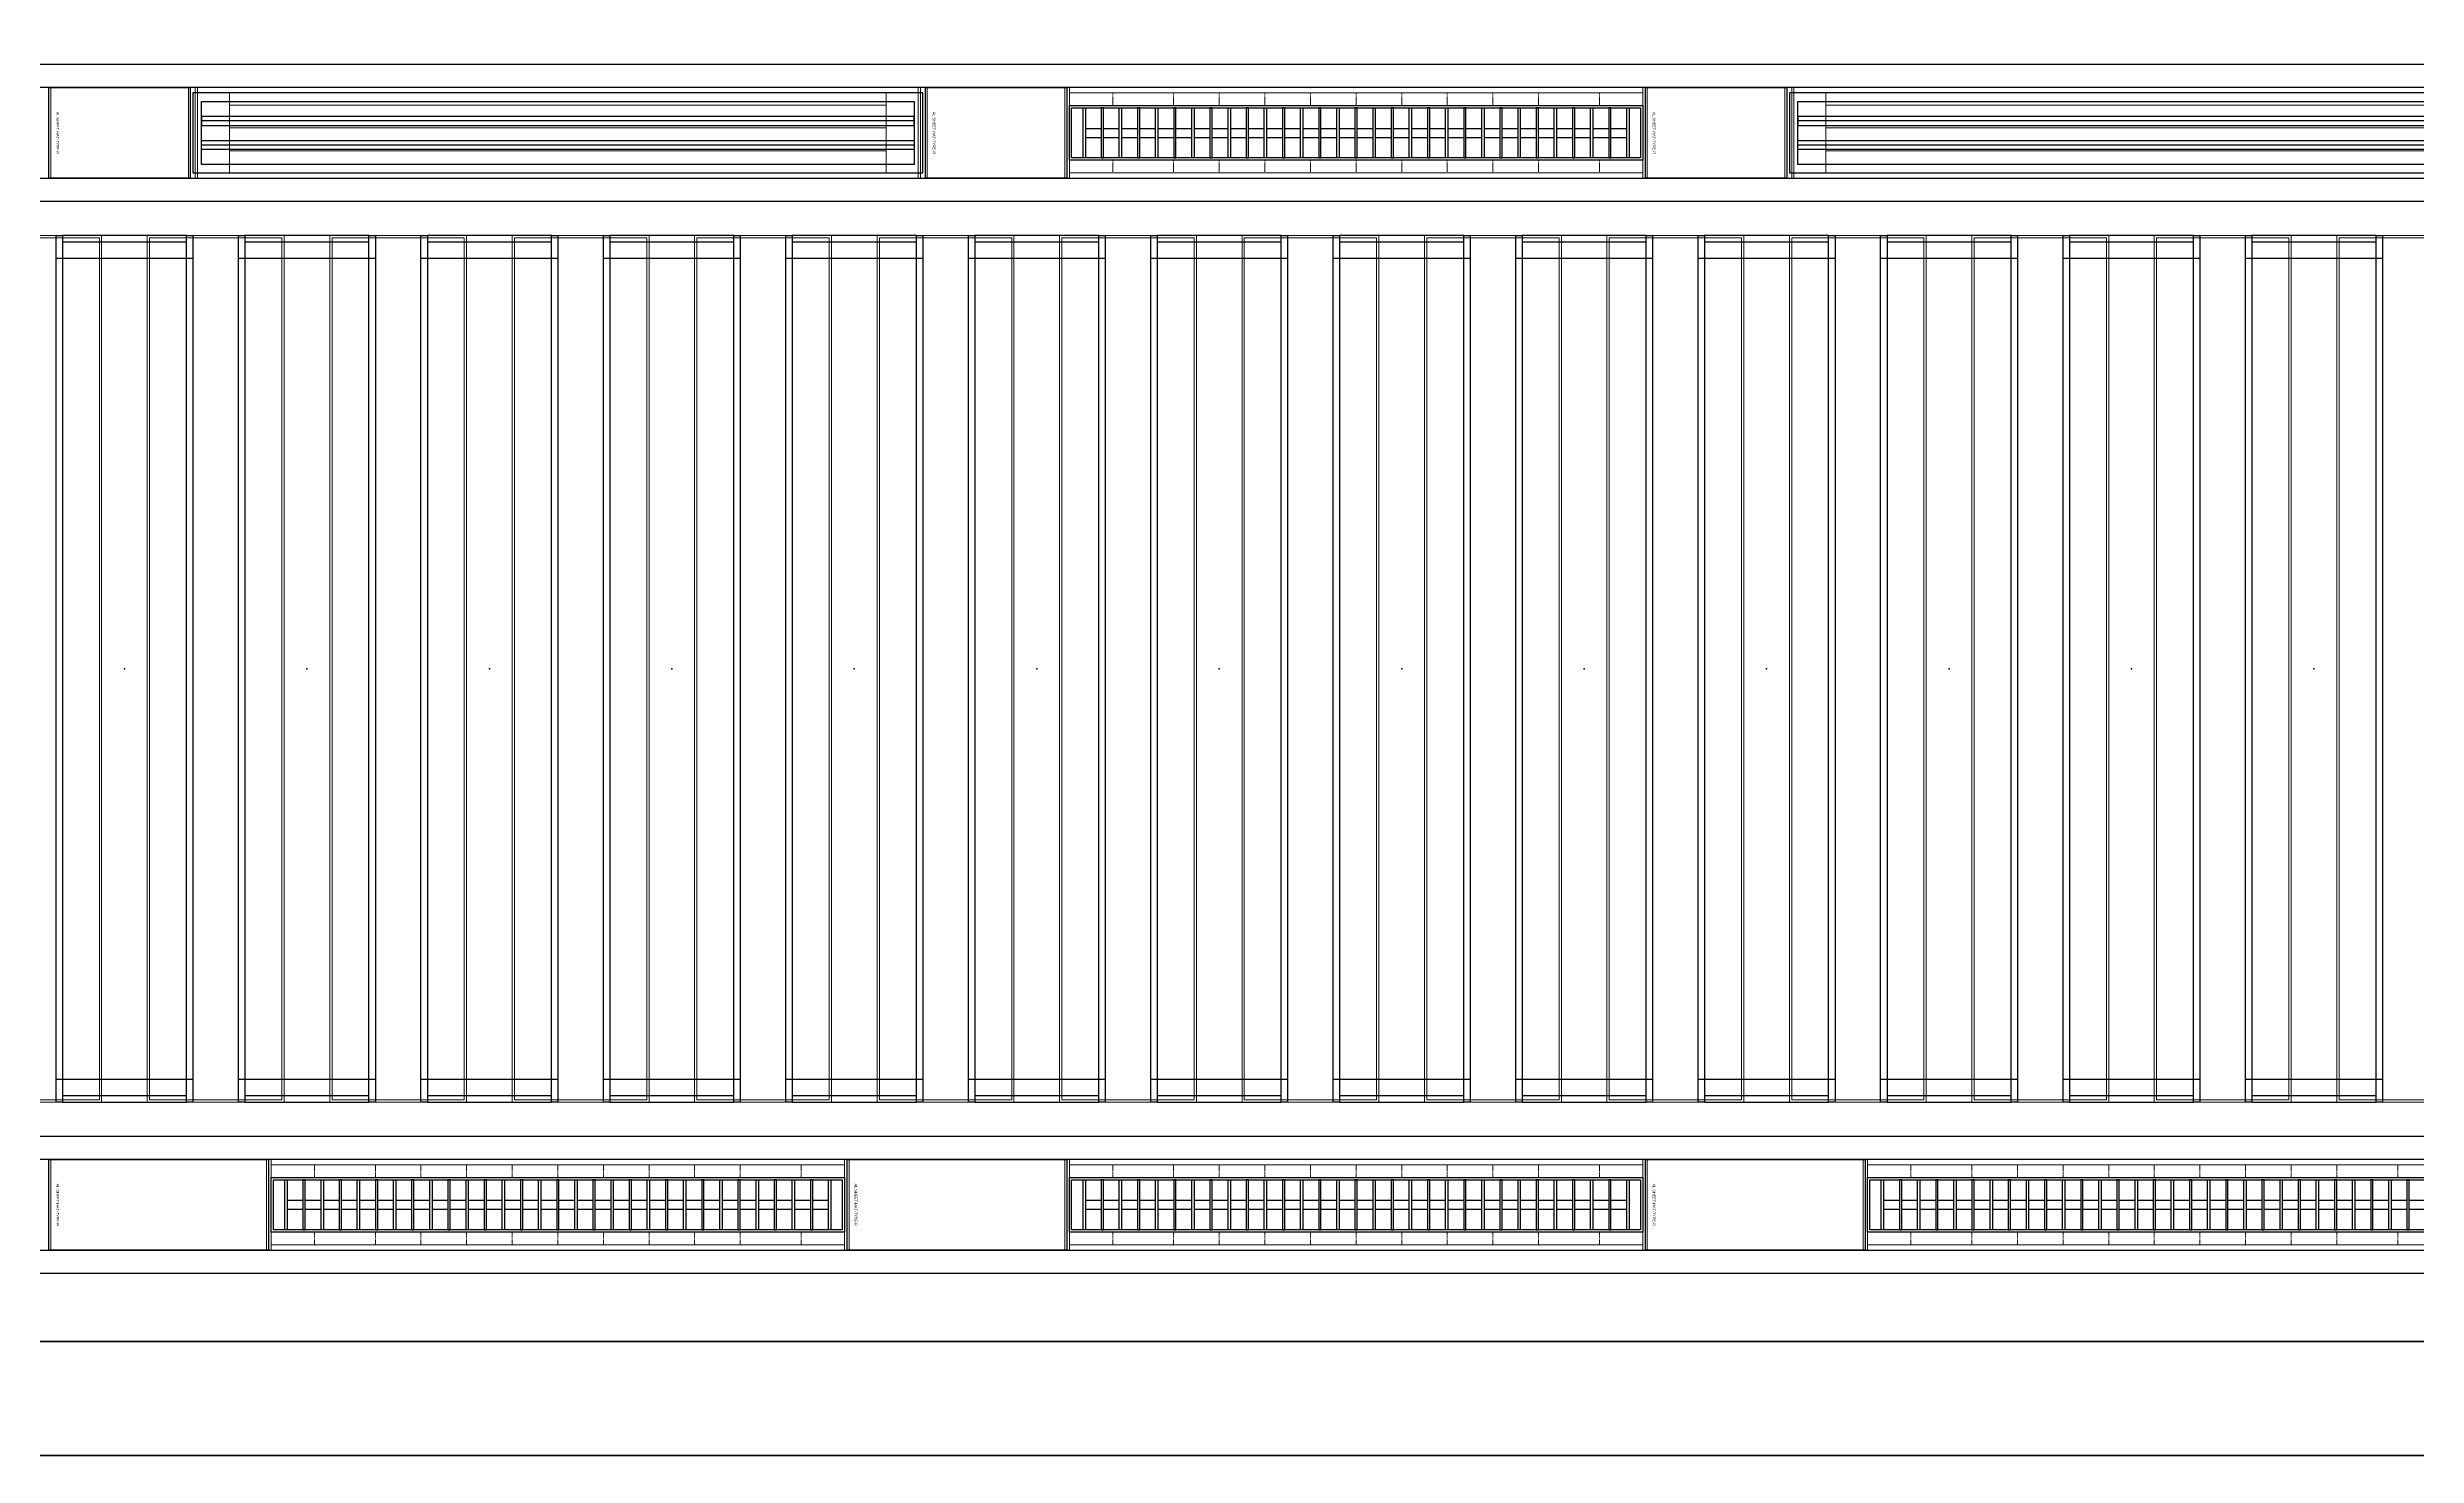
# Model space of a CAD drawing. Header units: millimetres. Extents: x 813027 to 1148939, y -931049 to -10.
# Drawn here: x 1016771 to 1021965, y -114885 to -111798 of the extents above; entities that cross this region are included whole.
import ezdxf
from ezdxf.enums import TextEntityAlignment as Align

# ---------------------------------------------------------------- set-up
doc = ezdxf.new("R2010")
doc.units = ezdxf.units.MM
doc.linetypes.add('DPA_Hidden 50', pattern=[3, 2, -1])
for name, color, linetype in [('000 - WIPEOUT', 250, 'Continuous'), ('001 - ASCESSORIES', 1, 'Continuous'), ('A04_TUBE SERIES', 2, 'Continuous'), ('A11_ALU.SOLID SHEET', 7, 'Continuous')]:
    doc.layers.add(name, color=color, linetype=linetype)
doc.layers.add('A-GLAZ-CURT', color=2, linetype='Continuous', lineweight=9)
doc.layers.add('WALL-E', color=2, linetype='Continuous', lineweight=25)

# ---------------------------------------------------------------- blocks, each defined once
blk = doc.blocks.new('DPA_CP_Metal Ceiling Panel - Vertical Panel with Gap-13988918-4160 - LOWER PLATFORM LEVEL - REFLECTED CEILING GENERAL PLAN')
at = {"layer": 'A-GLAZ-CURT'}
for p, q in [((994596.3, -114111.8), (994596.3, -112211.8)), ((994596.3, -112211.8), (994896.3, -112211.8)), ((994596.3, -114111.8), (994596.3, -112211.8)), ((994596.3, -112211.8), (994896.3, -112211.8)), ((994896.3, -112211.8), (994596.3, -112211.8)), ((994596.3, -112211.8), (994596.3, -114111.8)), ((994896.3, -112211.8), (994596.3, -112211.8)), ((994596.3, -112211.8), (994596.3, -114111.8)), ((994596.3, -114111.8), (994596.3, -112211.8)), ((994596.3, -112211.8), (994896.3, -112211.8)), ((994601.3, -114106.8), (994601.3, -112216.8)), ((994601.3, -112216.8), (994891.3, -112216.8)), ((994891.3, -112216.8), (994891.3, -114106.8)), ((994896.3, -114111.8), (994896.3, -112211.8)), ((994896.3, -112211.8), (994896.3, -114111.8)), ((994896.3, -114111.8), (994896.3, -112211.8)), ((994896.3, -114111.8), (994896.3, -112211.8)), ((994896.3, -112211.8), (994896.3, -114111.8)), ((994596.3, -114111.8), (994896.3, -114111.8)), ((994896.3, -114111.8), (994596.3, -114111.8)), ((994596.3, -114111.8), (994896.3, -114111.8)), ((994596.3, -114111.8), (994896.3, -114111.8)), ((994896.3, -114111.8), (994596.3, -114111.8)), ((994601.3, -114106.8), (994891.3, -114106.8))]:
    blk.add_line(p, q, dxfattribs=at)
blk = doc.blocks.new('DPA_CP_Metal Ceiling Panel - Horizontal with Gap-V10-4160 - LOWER PLATFORM LEVEL - REFLECTED CEILING GENERAL PLAN')
at = {"layer": 'A-GLAZ-CURT'}
for p, q in [((1016779.8, -114474.3), (1016779.8, -114199.3)), ((1016779.8, -114199.3), (1017262.8, -114199.3)), ((1016779.8, -114474.3), (1016779.8, -114199.3)), ((1017262.8, -114199.3), (1016779.8, -114199.3)), ((1016779.8, -114199.3), (1016779.8, -114474.3)), ((1016779.8, -114199.3), (1016779.8, -114474.3)), ((1016779.8, -114474.3), (1016779.8, -114199.3)), ((1016779.8, -114199.3), (1017262.8, -114199.3)), ((1016782.5, -114199.3), (1017262.8, -114199.3)), ((1017262.8, -114199.3), (1016782.5, -114199.3)), ((1016784.8, -114469.3), (1016784.8, -114204.3)), ((1016784.8, -114204.3), (1017257.8, -114204.3)), ((1017257.8, -114204.3), (1017257.8, -114469.3)), ((1017262.8, -114474.3), (1017262.8, -114199.3)), ((1017262.8, -114199.3), (1017262.8, -114474.3)), ((1017262.8, -114474.3), (1017262.8, -114199.3)), ((1017262.8, -114474.3), (1017262.8, -114199.3)), ((1017262.8, -114199.3), (1017262.8, -114474.3)), ((1016779.8, -114474.3), (1017262.8, -114474.3)), ((1016779.8, -114474.3), (1017262.8, -114474.3)), ((1017262.8, -114474.3), (1016779.8, -114474.3)), ((1017262.8, -114474.3), (1016782.5, -114474.3)), ((1016782.5, -114474.3), (1017262.8, -114474.3)), ((1016784.8, -114469.3), (1017257.8, -114469.3))]:
    blk.add_line(p, q, dxfattribs=at)
blk = doc.blocks.new('DPA_CP_Metal Ceiling Luminaire1 - Linear Luminaire 2-14739897-4160 - LOWER PLATFORM LEVEL - REFLECTED CEILING GENERAL PLAN')
at = {"layer": 'A-GLAZ-CURT'}
for p, q in [((901767.8, -114474.3), (901767.8, -114199.3)), ((901767.8, -114199.3), (903024.8, -114199.3)), ((901767.8, -114199.3), (901767.8, -114474.3)), ((903024.8, -114199.3), (901767.8, -114199.3)), ((901767.8, -114199.3), (903024.8, -114199.3)), ((903024.8, -114199.3), (903024.8, -114474.3)), ((903024.8, -114474.3), (903024.8, -114199.3)), ((901767.8, -114249.3), (901767.8, -114474.3)), ((901767.8, -114249.3), (903024.8, -114249.3)), ((903024.8, -114249.3), (903024.8, -114474.3)), ((901767.8, -114424.3), (903024.8, -114424.3)), ((903024.8, -114474.3), (901767.8, -114474.3)), ((903024.8, -114474.3), (901767.8, -114474.3)), ((901767.8, -114474.3), (903024.8, -114474.3))]:
    blk.add_line(p, q, dxfattribs=at)
at = {"layer": 'A-GLAZ-CURT', "linetype": 'DPA_Hidden 50'}
for p, q in [((901862.8, -114249.3), (901862.8, -114424.3)), ((901996.3, -114249.3), (901996.3, -114424.3)), ((902096.3, -114249.3), (902096.3, -114424.3)), ((902196.3, -114249.3), (902196.3, -114424.3)), ((902296.3, -114249.3), (902296.3, -114424.3)), ((902396.3, -114249.3), (902396.3, -114424.3)), ((902496.3, -114249.3), (902496.3, -114424.3)), ((902596.3, -114249.3), (902596.3, -114424.3)), ((902696.3, -114249.3), (902696.3, -114424.3)), ((902796.3, -114249.3), (902796.3, -114424.3)), ((902929.8, -114249.3), (902929.8, -114424.3))]:
    blk.add_line(p, q, dxfattribs=at)
blk = doc.blocks.new('DPA_CP_Metal Ceiling Panel - Horizontal with Gap-20306943-4160 - LOWER PLATFORM LEVEL - REFLECTED CEILING GENERAL PLAN')
at = {"layer": 'A-GLAZ-CURT'}
for p, q in [((910029.8, -114474.3), (910029.8, -114199.3)), ((910029.8, -114199.3), (910512.8, -114199.3)), ((910029.8, -114474.3), (910029.8, -114199.3)), ((910029.8, -114199.3), (910512.8, -114199.3)), ((910512.8, -114199.3), (910029.8, -114199.3)), ((910029.8, -114199.3), (910029.8, -114474.3)), ((910512.8, -114199.3), (910029.8, -114199.3)), ((910029.8, -114199.3), (910029.8, -114474.3)), ((910029.8, -114474.3), (910029.8, -114199.3)), ((910029.8, -114199.3), (910512.8, -114199.3)), ((910034.8, -114469.3), (910034.8, -114204.3)), ((910034.8, -114204.3), (910507.8, -114204.3)), ((910507.8, -114204.3), (910507.8, -114469.3)), ((910512.8, -114474.3), (910512.8, -114199.3)), ((910512.8, -114199.3), (910512.8, -114474.3)), ((910512.8, -114474.3), (910512.8, -114199.3)), ((910512.8, -114474.3), (910512.8, -114199.3)), ((910512.8, -114199.3), (910512.8, -114474.3)), ((910029.8, -114474.3), (910512.8, -114474.3)), ((910512.8, -114474.3), (910029.8, -114474.3)), ((910029.8, -114474.3), (910512.8, -114474.3)), ((910029.8, -114474.3), (910512.8, -114474.3)), ((910512.8, -114474.3), (910029.8, -114474.3)), ((910034.8, -114469.3), (910507.8, -114469.3))]:
    blk.add_line(p, q, dxfattribs=at)
blk = doc.blocks.new('DPA_CP_Metal Ceiling Panel - Horizontal with Gap-V16-4160 - LOWER PLATFORM LEVEL - REFLECTED CEILING GENERAL PLAN')
at = {"layer": 'A-GLAZ-CURT'}
for p, q in [((1016779.8, -112124.3), (1016779.8, -111849.3)), ((1016779.8, -111849.3), (1017091.3, -111849.3)), ((1016779.8, -112124.3), (1016779.8, -111849.3)), ((1017091.3, -111849.3), (1016779.8, -111849.3)), ((1016779.8, -111849.3), (1016779.8, -112124.3)), ((1016779.8, -111849.3), (1016779.8, -112124.3)), ((1016779.8, -112124.3), (1016779.8, -111849.3)), ((1016779.8, -111849.3), (1017091.3, -111849.3)), ((1016782.5, -111849.3), (1017091.3, -111849.3)), ((1017091.3, -111849.3), (1016782.5, -111849.3)), ((1016784.8, -112119.3), (1016784.8, -111854.3)), ((1016784.8, -111854.3), (1017086.3, -111854.3)), ((1017086.3, -111854.3), (1017086.3, -112119.3)), ((1017091.3, -112124.3), (1017091.3, -111849.3)), ((1017091.3, -111849.3), (1017091.3, -112124.3)), ((1017091.3, -112124.3), (1017091.3, -111849.3)), ((1017091.3, -112124.3), (1017091.3, -111849.3)), ((1017091.3, -111849.3), (1017091.3, -112124.3)), ((1016779.8, -112124.3), (1017091.3, -112124.3)), ((1016779.8, -112124.3), (1017091.3, -112124.3)), ((1017091.3, -112124.3), (1016779.8, -112124.3)), ((1017091.3, -112124.3), (1016782.5, -112124.3)), ((1016782.5, -112124.3), (1017091.3, -112124.3)), ((1016784.8, -112119.3), (1017086.3, -112119.3))]:
    blk.add_line(p, q, dxfattribs=at)
blk = doc.blocks.new('DPA_CP_Metal Ceiling Air Supply - Linear Diffuser Air Supply-14762131-4160 - LOWER PLATFORM LEVEL - REFLECTED CEILING GENERAL PLAN')
at = {"layer": 'A-GLAZ-CURT'}
h = blk.add_hatch(dxfattribs=at)
h.set_pattern_fill('FP_13', color=256, style=0, pattern_type=2)
h.set_pattern_definition([(180, (909396.33, -109824.28), (6e-15, 50), [])])
h.paths.add_polyline_path([(908676.3, -109874.3), (910116.3, -109874.3), (910116.3, -109699.3), (908676.3, -109699.3)])
for p, q in [((908601.3, -109924.3), (908601.3, -109649.3)), ((908601.3, -109649.3), (910191.3, -109649.3)), ((908601.3, -109924.3), (908601.3, -109649.3)), ((908601.3, -109649.3), (910191.3, -109649.3)), ((910191.3, -109649.3), (908601.3, -109649.3)), ((908601.3, -109649.3), (908601.3, -109924.3)), ((910191.3, -109649.3), (908601.3, -109649.3)), ((908601.3, -109649.3), (908601.3, -109924.3)), ((908601.3, -109924.3), (908601.3, -109649.3)), ((908601.3, -109649.3), (910191.3, -109649.3)), ((908606.3, -109919.3), (908606.3, -109654.3)), ((908606.3, -109654.3), (910186.3, -109654.3)), ((910186.3, -109654.3), (910186.3, -109919.3)), ((910191.3, -109924.3), (910191.3, -109649.3)), ((910191.3, -109649.3), (910191.3, -109924.3)), ((910191.3, -109924.3), (910191.3, -109649.3)), ((910191.3, -109924.3), (910191.3, -109649.3)), ((910191.3, -109649.3), (910191.3, -109924.3)), ((910116.3, -109699.3), (908676.3, -109699.3)), ((908676.3, -109699.3), (908676.3, -109874.3)), ((908676.3, -109874.3), (908676.3, -109699.3)), ((908676.3, -109699.3), (910116.3, -109699.3)), ((908676.3, -109874.3), (908676.3, -109699.3)), ((908676.3, -109699.3), (910116.3, -109699.3)), ((910116.3, -109699.3), (908676.3, -109699.3)), ((908676.3, -109699.3), (908676.3, -109874.3)), ((910116.3, -109874.3), (910116.3, -109699.3)), ((910116.3, -109699.3), (910116.3, -109874.3)), ((910116.3, -109699.3), (910116.3, -109874.3)), ((910116.3, -109874.3), (910116.3, -109699.3)), ((908676.3, -109874.3), (910116.3, -109874.3)), ((910116.3, -109874.3), (908676.3, -109874.3)), ((910116.3, -109874.3), (908676.3, -109874.3)), ((908676.3, -109874.3), (910116.3, -109874.3)), ((908601.3, -109924.3), (910191.3, -109924.3)), ((910191.3, -109924.3), (908601.3, -109924.3)), ((908601.3, -109924.3), (910191.3, -109924.3)), ((908601.3, -109924.3), (910191.3, -109924.3)), ((910191.3, -109924.3), (908601.3, -109924.3)), ((908606.3, -109919.3), (910186.3, -109919.3))]:
    blk.add_line(p, q, dxfattribs=at)
blk = doc.blocks.new('DPA_CP_Metal Ceiling Panel - Horizontal with Gap-20308794-4160 - LOWER PLATFORM LEVEL - REFLECTED CEILING GENERAL PLAN')
at = {"layer": 'A-GLAZ-CURT'}
for p, q in [((910201.3, -109924.3), (910201.3, -109649.3)), ((910201.3, -109649.3), (910512.8, -109649.3)), ((910201.3, -109924.3), (910201.3, -109649.3)), ((910201.3, -109649.3), (910512.8, -109649.3)), ((910512.8, -109649.3), (910201.3, -109649.3)), ((910201.3, -109649.3), (910201.3, -109924.3)), ((910512.8, -109649.3), (910201.3, -109649.3)), ((910201.3, -109649.3), (910201.3, -109924.3)), ((910201.3, -109924.3), (910201.3, -109649.3)), ((910201.3, -109649.3), (910512.8, -109649.3)), ((910206.3, -109919.3), (910206.3, -109654.3)), ((910206.3, -109654.3), (910507.8, -109654.3)), ((910507.8, -109654.3), (910507.8, -109919.3)), ((910512.8, -109924.3), (910512.8, -109649.3)), ((910512.8, -109649.3), (910512.8, -109924.3)), ((910512.8, -109924.3), (910512.8, -109649.3)), ((910512.8, -109924.3), (910512.8, -109649.3)), ((910512.8, -109649.3), (910512.8, -109924.3)), ((910201.3, -109924.3), (910512.8, -109924.3)), ((910512.8, -109924.3), (910201.3, -109924.3)), ((910201.3, -109924.3), (910512.8, -109924.3)), ((910201.3, -109924.3), (910512.8, -109924.3)), ((910512.8, -109924.3), (910201.3, -109924.3)), ((910206.3, -109919.3), (910507.8, -109919.3))]:
    blk.add_line(p, q, dxfattribs=at)
blk = doc.blocks.new('C-2-PP21-AR-4160-01-B_20250829-084021_EXCL')
at = {"layer": 'A-GLAZ-CURT'}
for name, p in [('DPA_CP_Metal Ceiling Panel - Horizontal with Gap-V16-4160 - LOWER PLATFORM LEVEL - REFLECTED CEILING GENERAL PLAN', (-1047096.3, 105341.8)), ('DPA_CP_Metal Ceiling Air Supply - Linear Diffuser Air Supply-14762131-4160 - LOWER PLATFORM LEVEL - REFLECTED CEILING GENERAL PLAN', (-938596.3, 103141.8)), ('DPA_CP_Metal Ceiling Panel - Horizontal with Gap-20308794-4160 - LOWER PLATFORM LEVEL - REFLECTED CEILING GENERAL PLAN', (-938596.3, 103141.8)), ('DPA_CP_Metal Ceiling Luminaire1 - Linear Luminaire 2-14739897-4160 - LOWER PLATFORM LEVEL - REFLECTED CEILING GENERAL PLAN', (-929846.3, 107691.8)), ('DPA_CP_Metal Ceiling Panel - Horizontal with Gap-20308794-4160 - LOWER PLATFORM LEVEL - REFLECTED CEILING GENERAL PLAN', (-937017.8, 103141.8)), ('DPA_CP_Metal Ceiling Air Supply - Linear Diffuser Air Supply-14762131-4160 - LOWER PLATFORM LEVEL - REFLECTED CEILING GENERAL PLAN', (-935096.3, 103141.8)), ('DPA_CP_Metal Ceiling Panel - Vertical Panel with Gap-13988918-4160 - LOWER PLATFORM LEVEL - REFLECTED CEILING GENERAL PLAN', (-1025096.3, 105341.8)), ('DPA_CP_Metal Ceiling Panel - Vertical Panel with Gap-13988918-4160 - LOWER PLATFORM LEVEL - REFLECTED CEILING GENERAL PLAN', (-1024696.3, 105341.8)), ('DPA_CP_Metal Ceiling Panel - Vertical Panel with Gap-13988918-4160 - LOWER PLATFORM LEVEL - REFLECTED CEILING GENERAL PLAN', (-1024296.3, 105341.8)), ('DPA_CP_Metal Ceiling Panel - Vertical Panel with Gap-13988918-4160 - LOWER PLATFORM LEVEL - REFLECTED CEILING GENERAL PLAN', (-1023896.3, 105341.8)), ('DPA_CP_Metal Ceiling Panel - Vertical Panel with Gap-13988918-4160 - LOWER PLATFORM LEVEL - REFLECTED CEILING GENERAL PLAN', (-1023496.3, 105341.8)), ('DPA_CP_Metal Ceiling Panel - Vertical Panel with Gap-13988918-4160 - LOWER PLATFORM LEVEL - REFLECTED CEILING GENERAL PLAN', (-1023096.3, 105341.8)), ('DPA_CP_Metal Ceiling Panel - Vertical Panel with Gap-13988918-4160 - LOWER PLATFORM LEVEL - REFLECTED CEILING GENERAL PLAN', (-1022696.3, 105341.8)), ('DPA_CP_Metal Ceiling Panel - Vertical Panel with Gap-13988918-4160 - LOWER PLATFORM LEVEL - REFLECTED CEILING GENERAL PLAN', (-1022296.3, 105341.8)), ('DPA_CP_Metal Ceiling Panel - Vertical Panel with Gap-13988918-4160 - LOWER PLATFORM LEVEL - REFLECTED CEILING GENERAL PLAN', (-1021896.3, 105341.8)), ('DPA_CP_Metal Ceiling Panel - Vertical Panel with Gap-13988918-4160 - LOWER PLATFORM LEVEL - REFLECTED CEILING GENERAL PLAN', (-1021496.3, 105341.8)), ('DPA_CP_Metal Ceiling Panel - Vertical Panel with Gap-13988918-4160 - LOWER PLATFORM LEVEL - REFLECTED CEILING GENERAL PLAN', (-1021096.3, 105341.8)), ('DPA_CP_Metal Ceiling Panel - Vertical Panel with Gap-13988918-4160 - LOWER PLATFORM LEVEL - REFLECTED CEILING GENERAL PLAN', (-1020696.3, 105341.8)), ('DPA_CP_Metal Ceiling Panel - Vertical Panel with Gap-13988918-4160 - LOWER PLATFORM LEVEL - REFLECTED CEILING GENERAL PLAN', (-1020296.3, 105341.8)), ('DPA_CP_Metal Ceiling Panel - Vertical Panel with Gap-13988918-4160 - LOWER PLATFORM LEVEL - REFLECTED CEILING GENERAL PLAN', (-1019896.3, 105341.8)), ('DPA_CP_Metal Ceiling Panel - Horizontal with Gap-V10-4160 - LOWER PLATFORM LEVEL - REFLECTED CEILING GENERAL PLAN', (-1047096.3, 105341.8)), ('DPA_CP_Metal Ceiling Luminaire1 - Linear Luminaire 2-14739897-4160 - LOWER PLATFORM LEVEL - REFLECTED CEILING GENERAL PLAN', (-931596.3, 105341.8)), ('DPA_CP_Metal Ceiling Panel - Horizontal with Gap-20306943-4160 - LOWER PLATFORM LEVEL - REFLECTED CEILING GENERAL PLAN', (-938596.3, 105341.8)), ('DPA_CP_Metal Ceiling Luminaire1 - Linear Luminaire 2-14739897-4160 - LOWER PLATFORM LEVEL - REFLECTED CEILING GENERAL PLAN', (-929846.3, 105341.8)), ('DPA_CP_Metal Ceiling Panel - Horizontal with Gap-20306943-4160 - LOWER PLATFORM LEVEL - REFLECTED CEILING GENERAL PLAN', (-936846.3, 105341.8)), ('DPA_CP_Metal Ceiling Luminaire1 - Linear Luminaire 2-14739897-4160 - LOWER PLATFORM LEVEL - REFLECTED CEILING GENERAL PLAN', (-928096.3, 105341.8))]:
    blk.add_blockref(name, p, dxfattribs=at)
blk = doc.blocks.new('*U485')
at = {"color": 1}
blk.add_wipeout([(628.5, -60), (-628.5, -60), (-628.5, 60), (628.5, 60)], dxfattribs=at).dxf.layer = '000 - WIPEOUT'
at = {"layer": '001 - ASCESSORIES', "color": 0}
blk.add_lwpolyline([(628.5, -60), (-628.5, -60), (-628.5, 60), (628.5, 60)], close=True, dxfattribs=at)
at = {"layer": '001 - ASCESSORIES'}
for points in [[(623.5, -55), (-623.5, -55), (-623.5, 55), (623.5, 55)], [(-593.5, -55), (-598.5, -55), (-598.5, 55), (-593.5, 55)], [(-558.8, -55), (-553.8, -55), (-553.8, 55), (-558.8, 55)], [(-514, -55), (-519, -55), (-519, 55), (-514, 55)], [(-479.3, -55), (-474.3, -55), (-474.3, 55), (-479.3, 55)], [(-434.6, -55), (-439.6, -55), (-439.6, 55), (-434.6, 55)], [(-399.8, -55), (-394.8, -55), (-394.8, 55), (-399.8, 55)], [(-355.1, -55), (-360.1, -55), (-360.1, 55), (-355.1, 55)], [(-320.4, -55), (-315.4, -55), (-315.4, 55), (-320.4, 55)], [(-275.6, -55), (-280.6, -55), (-280.6, 55), (-275.6, 55)], [(-240.9, -55), (-235.9, -55), (-235.9, 55), (-240.9, 55)], [(-196.2, -55), (-201.2, -55), (-201.2, 55), (-196.2, 55)], [(-161.4, -55), (-156.4, -55), (-156.4, 55), (-161.4, 55)], [(-116.7, -55), (-121.7, -55), (-121.7, 55), (-116.7, 55)], [(-82, -55), (-77, -55), (-77, 55), (-82, 55)], [(-37.2, -55), (-42.2, -55), (-42.2, 55), (-37.2, 55)], [(-2.5, -55), (2.5, -55), (2.5, 55), (-2.5, 55)], [(42.2, -55), (37.2, -55), (37.2, 55), (42.2, 55)], [(77, -55), (82, -55), (82, 55), (77, 55)], [(121.7, -55), (116.7, -55), (116.7, 55), (121.7, 55)], [(156.4, -55), (161.4, -55), (161.4, 55), (156.4, 55)], [(201.2, -55), (196.2, -55), (196.2, 55), (201.2, 55)], [(235.9, -55), (240.9, -55), (240.9, 55), (235.9, 55)], [(280.6, -55), (275.6, -55), (275.6, 55), (280.6, 55)], [(315.4, -55), (320.4, -55), (320.4, 55), (315.4, 55)], [(360.1, -55), (355.1, -55), (355.1, 55), (360.1, 55)], [(394.8, -55), (399.8, -55), (399.8, 55), (394.8, 55)], [(439.6, -55), (434.6, -55), (434.6, 55), (439.6, 55)], [(474.3, -55), (479.3, -55), (479.3, 55), (474.3, 55)], [(519, -55), (514, -55), (514, 55), (519, 55)], [(553.8, -55), (558.8, -55), (558.8, 55), (553.8, 55)], [(598.5, -55), (593.5, -55), (593.5, 55), (598.5, 55)]]:
    blk.add_lwpolyline(points, close=True, dxfattribs=at)
for points in [[(-593.5, 10), (-558.8, 10)], [(-553.8, 10), (-519, 10)], [(-514, 10), (-479.3, 10)], [(-474.3, 10), (-439.6, 10)], [(-434.6, 10), (-399.8, 10)], [(-394.8, 10), (-360.1, 10)], [(-355.1, 10), (-320.4, 10)], [(-315.4, 10), (-280.6, 10)], [(-275.6, 10), (-240.9, 10)], [(-235.9, 10), (-201.2, 10)], [(-196.2, 10), (-161.4, 10)], [(-156.4, 10), (-121.7, 10)], [(-116.7, 10), (-82, 10)], [(-77, 10), (-42.2, 10)], [(-37.2, 10), (-2.5, 10)], [(2.5, 10), (37.2, 10)], [(42.2, 10), (77, 10)], [(82, 10), (116.7, 10)], [(121.7, 10), (156.4, 10)], [(161.4, 10), (196.2, 10)], [(201.2, 10), (235.9, 10)], [(240.9, 10), (275.6, 10)], [(280.6, 10), (315.4, 10)], [(320.4, 10), (355.1, 10)], [(360.1, 10), (394.8, 10)], [(399.8, 10), (434.6, 10)], [(439.6, 10), (474.3, 10)], [(479.3, 10), (514, 10)], [(519, 10), (553.8, 10)], [(558.8, 10), (593.5, 10)], [(-593.5, -10), (-558.8, -10)], [(-553.8, -10), (-519, -10)], [(-514, -10), (-479.3, -10)], [(-474.3, -10), (-439.6, -10)], [(-434.6, -10), (-399.8, -10)], [(-394.8, -10), (-360.1, -10)], [(-355.1, -10), (-320.4, -10)], [(-315.4, -10), (-280.6, -10)], [(-275.6, -10), (-240.9, -10)], [(-235.9, -10), (-201.2, -10)], [(-196.2, -10), (-161.4, -10)], [(-156.4, -10), (-121.7, -10)], [(-116.7, -10), (-82, -10)], [(-77, -10), (-42.2, -10)], [(-37.2, -10), (-2.5, -10)], [(2.5, -10), (37.2, -10)], [(42.2, -10), (77, -10)], [(82, -10), (116.7, -10)], [(121.7, -10), (156.4, -10)], [(161.4, -10), (196.2, -10)], [(201.2, -10), (235.9, -10)], [(240.9, -10), (275.6, -10)], [(280.6, -10), (315.4, -10)], [(320.4, -10), (355.1, -10)], [(360.1, -10), (394.8, -10)], [(399.8, -10), (434.6, -10)], [(439.6, -10), (474.3, -10)], [(479.3, -10), (514, -10)], [(519, -10), (553.8, -10)], [(558.8, -10), (593.5, -10)]]:
    blk.add_lwpolyline(points, dxfattribs=at)
blk = doc.blocks.new('*U493')
at = {"layer": 'A11_ALU.SOLID SHEET', "color": 0}
blk.add_lwpolyline([(483, -98.8), (483, 98.8), (0, 98.8), (0, -98.8)], close=True, dxfattribs=at)
at = {"layer": 'Defpoints', "color": 250}
blk.add_point((0, 0), dxfattribs=at)
blk.add_text('AL.SHEET-HAT-TYPE-R', height=6, rotation=270, dxfattribs=at).set_placement((15, 0), align=Align.BOTTOM_CENTER)
blk = doc.blocks.new('*U488')
at = {"layer": 'A11_ALU.SOLID SHEET', "color": 0}
blk.add_lwpolyline([(311.5, -98.8), (311.5, 98.8), (0, 98.8), (0, -98.8)], close=True, dxfattribs=at)
at = {"layer": 'Defpoints', "color": 250}
blk.add_point((0, 0), dxfattribs=at)
blk.add_text('AL.SHEET-HAT-TYPE-R', height=6, rotation=270, dxfattribs=at).set_placement((15, 0), align=Align.BOTTOM_CENTER)
blk = doc.blocks.new('*U495')
blk.add_attdef('EXTR.OVL-LENGTH_', (-25, -59.1), '', height=5)
blk.add_wipeout([(-25, 0), (25, 0), (25, 134900), (-25, 134900)]).dxf.layer = '000 - WIPEOUT'
at = {"layer": 'A04_TUBE SERIES', "color": 0}
blk.add_lwpolyline([(-25, 0), (25, 0), (25, 134900), (-25, 134900)], close=True, dxfattribs=at)
blk = doc.blocks.new('*U484')
at = {"layer": '001 - ASCESSORIES', "color": 0, "linetype": 'ByBlock'}
blk.add_lwpolyline([(800, 87.5), (-800, 87.5), (-800, -87.5), (800, -87.5)], close=True, dxfattribs=at)
at = {"layer": '001 - ASCESSORIES', "linetype": 'ByBlock'}
for points in [[(-781.5, 69), (781.5, 69), (781.5, -69), (-781.5, -69)], [(781.5, 36.3), (-781.5, 36.3), (-781.5, 16.3), (781.5, 16.3)], [(-781.5, -16.3), (781.5, -16.3), (781.5, -36.3), (-781.5, -36.3)]]:
    blk.add_lwpolyline(points, close=True, dxfattribs=at)
for points in [[(781.5, 26.3), (-781.5, 26.3)], [(-781.5, -26.3), (781.5, -26.3)]]:
    blk.add_lwpolyline(points, dxfattribs=at)
blk = doc.blocks.new('*U490')
at = {"layer": 'A11_ALU.SOLID SHEET', "color": 0}
blk.add_lwpolyline([(311.5, -98.8), (311.5, 98.8), (0, 98.8), (0, -98.8)], close=True, dxfattribs=at)
at = {"layer": 'Defpoints', "color": 250}
blk.add_point((0, 0), dxfattribs=at)
blk.add_text('AL.SHEET-HAT-TYPE-R', height=6, rotation=270, dxfattribs=at).set_placement((15, 0), align=Align.BOTTOM_CENTER)
blk = doc.blocks.new('*U492')
blk.add_attdef('EXTR.OVL-LENGTH_', (-25, -59.1), '', height=5)
blk.add_wipeout([(-25, 0), (25, 0), (25, 134900), (-25, 134900)]).dxf.layer = '000 - WIPEOUT'
at = {"layer": 'A04_TUBE SERIES', "color": 0}
blk.add_lwpolyline([(-25, 0), (25, 0), (25, 134900), (-25, 134900)], close=True, dxfattribs=at)
blk = doc.blocks.new('*U515')
for p, q in [((-900.3, -56950), (-900.3, -56650)), ((900, -56650), (900, -56950)), ((-900.3, -57350), (-900.3, -57050)), ((900, -57050), (900, -57350)), ((-900.3, -57750), (-900.3, -57450)), ((900, -57450), (900, -57750)), ((-900.3, -58150), (-900.3, -57850)), ((900, -57850), (900, -58150)), ((-900.3, -58550), (-900.3, -58250)), ((900, -58250), (900, -58550)), ((-900.3, -58950), (-900.3, -58650)), ((900, -58650), (900, -58950)), ((-900.3, -59350), (-900.3, -59050)), ((900, -59050), (900, -59350)), ((-900.3, -59750), (-900.3, -59450)), ((900, -59450), (900, -59750)), ((-900.3, -60150), (-900.3, -59850)), ((900, -59850), (900, -60150)), ((-900.3, -60550), (-900.3, -60250)), ((900, -60250), (900, -60550)), ((-900.3, -60950), (-900.3, -60650)), ((900, -60650), (900, -60950)), ((-900.3, -61350), (-900.3, -61050)), ((900, -61050), (900, -61350)), ((-900.3, -61750), (-900.3, -61450)), ((900, -61450), (900, -61750))]:
    blk.add_line(p, q)
for p in [(0, -56800), (0, -57200), (0, -57600), (0, -58000), (0, -58400), (0, -58800), (0, -59200), (0, -59600), (0, -60000), (0, -60400), (0, -60800), (0, -61200), (0, -61600)]:
    blk.add_point(p)
at = {"layer": 'A11_ALU.SOLID SHEET', "color": 0}
for points in [[(-950, -56650), (950, -56650), (950, -56664), (-950, -56664)], [(-950, -56936), (-936, -56936), (-936, -56664), (-950, -56664)], [(950, -56664), (936, -56664), (936, -56936), (950, -56936)], [(-950, -56936), (950, -56936), (950, -56950), (-950, -56950)], [(-950, -57050), (950, -57050), (950, -57064), (-950, -57064)], [(-950, -57336), (-936, -57336), (-936, -57064), (-950, -57064)], [(950, -57064), (936, -57064), (936, -57336), (950, -57336)], [(-950, -57336), (950, -57336), (950, -57350), (-950, -57350)], [(-950, -57450), (950, -57450), (950, -57464), (-950, -57464)], [(-950, -57736), (-936, -57736), (-936, -57464), (-950, -57464)], [(950, -57464), (936, -57464), (936, -57736), (950, -57736)], [(-950, -57736), (950, -57736), (950, -57750), (-950, -57750)], [(-950, -57850), (950, -57850), (950, -57864), (-950, -57864)], [(-950, -58136), (-936, -58136), (-936, -57864), (-950, -57864)], [(950, -57864), (936, -57864), (936, -58136), (950, -58136)], [(-950, -58136), (950, -58136), (950, -58150), (-950, -58150)], [(-950, -58250), (950, -58250), (950, -58264), (-950, -58264)], [(-950, -58536), (-936, -58536), (-936, -58264), (-950, -58264)], [(950, -58264), (936, -58264), (936, -58536), (950, -58536)], [(-950, -58536), (950, -58536), (950, -58550), (-950, -58550)], [(-950, -58650), (950, -58650), (950, -58664), (-950, -58664)], [(-950, -58936), (-936, -58936), (-936, -58664), (-950, -58664)], [(950, -58664), (936, -58664), (936, -58936), (950, -58936)], [(-950, -58936), (950, -58936), (950, -58950), (-950, -58950)], [(-950, -59050), (950, -59050), (950, -59064), (-950, -59064)], [(-950, -59336), (-936, -59336), (-936, -59064), (-950, -59064)], [(950, -59064), (936, -59064), (936, -59336), (950, -59336)], [(-950, -59336), (950, -59336), (950, -59350), (-950, -59350)], [(-950, -59450), (950, -59450), (950, -59464), (-950, -59464)], [(-950, -59736), (-936, -59736), (-936, -59464), (-950, -59464)], [(950, -59464), (936, -59464), (936, -59736), (950, -59736)], [(-950, -59736), (950, -59736), (950, -59750), (-950, -59750)], [(-950, -59850), (950, -59850), (950, -59864), (-950, -59864)], [(-950, -60136), (-936, -60136), (-936, -59864), (-950, -59864)], [(950, -59864), (936, -59864), (936, -60136), (950, -60136)], [(-950, -60136), (950, -60136), (950, -60150), (-950, -60150)], [(-950, -60250), (950, -60250), (950, -60264), (-950, -60264)], [(-950, -60536), (-936, -60536), (-936, -60264), (-950, -60264)], [(950, -60264), (936, -60264), (936, -60536), (950, -60536)], [(-950, -60536), (950, -60536), (950, -60550), (-950, -60550)], [(-950, -60650), (950, -60650), (950, -60664), (-950, -60664)], [(-950, -60936), (-936, -60936), (-936, -60664), (-950, -60664)], [(950, -60664), (936, -60664), (936, -60936), (950, -60936)], [(-950, -60936), (950, -60936), (950, -60950), (-950, -60950)], [(-950, -61050), (950, -61050), (950, -61064), (-950, -61064)], [(-950, -61336), (-936, -61336), (-936, -61064), (-950, -61064)], [(950, -61064), (936, -61064), (936, -61336), (950, -61336)], [(-950, -61336), (950, -61336), (950, -61350), (-950, -61350)], [(-950, -61450), (950, -61450), (950, -61464), (-950, -61464)], [(-950, -61736), (-936, -61736), (-936, -61464), (-950, -61464)], [(950, -61464), (936, -61464), (936, -61736), (950, -61736)], [(-950, -61736), (950, -61736), (950, -61750), (-950, -61750)]]:
    blk.add_lwpolyline(points, close=True, dxfattribs=at)
blk = doc.blocks.new('C-2-PP21-AR-4160-01-B_20250829-084416_NEWCL')
blk.add_lwpolyline([(-117350, -5345), (-113350, -5345), (-113350, -5347), (-96550, -5347), (-96550, -2450), (-92235, -2450), (-92235, -6455), (-84190, -6455), (-84190, -5820), (-81330, -5820), (-81330, -5345), (-56900, -5345), (-56900, -6455), (-41740, -6455), (-41740, -2500), (-29350, -2500), (-29350, -5482), (-19750, -5482), (-19750, -5480), (-19400, -5480), (-19400, -7995), (-19350, -7995), (-19350, -9295), (-154550, -9295)])
for name, p in [('*U490', (-30316.5, -6645)), ('*U484', (-29200, -6645)), ('*U488', (-26816.5, -6645)), ('*U484', (-25700, -6645))]:
    blk.add_blockref(name, p)
at = {"rotation": 90}
blk.add_blockref('*U515', (-86950, -7820), dxfattribs=at)
for p in [(-27450, -6645), (-25700, -8995)]:
    blk.add_blockref('*U485', p)
for name, p in [('*U488', (-28395, -6645)), ('*U493', (-26816.5, -8995))]:
    blk.add_blockref(name, p)
at = {"rotation": 270}
for p in [(-154400, -6520), (-154400, -6770)]:
    blk.add_blockref('*U492', p, dxfattribs=at)
blk.add_blockref('*U485', (-27450, -8995))
blk.add_blockref('*U493', (-28566.5, -8995))
blk.add_blockref('*U485', (-29200, -8995))
blk.add_blockref('*U493', (-30316.5, -8995))
for p in [(-154400, -8870), (-154400, -9120)]:
    blk.add_blockref('*U495', p, dxfattribs=at)

msp = doc.modelspace()

# ---------------------------------------------------------------- linework, layer by layer
at = {"layer": 'WALL-E'}
for p, q in [((1027740, -114635), (892540, -114635)), ((892540, -114635), (1027740, -114635)), ((1027990, -114885), (892290, -114885)), ((892290, -114885), (1027990, -114885))]:
    msp.add_line(p, q, dxfattribs=at)

# ---------------------------------------------------------------- block references
msp.add_blockref('C-2-PP21-AR-4160-01-B_20250829-084021_EXCL', (1047090, -105340))

# ---------------------------------------------------------------- next in the draw order: block references
msp.add_blockref('C-2-PP21-AR-4160-01-B_20250829-084416_NEWCL', (1047090, -105340))

doc.saveas('drawing.dxf')
